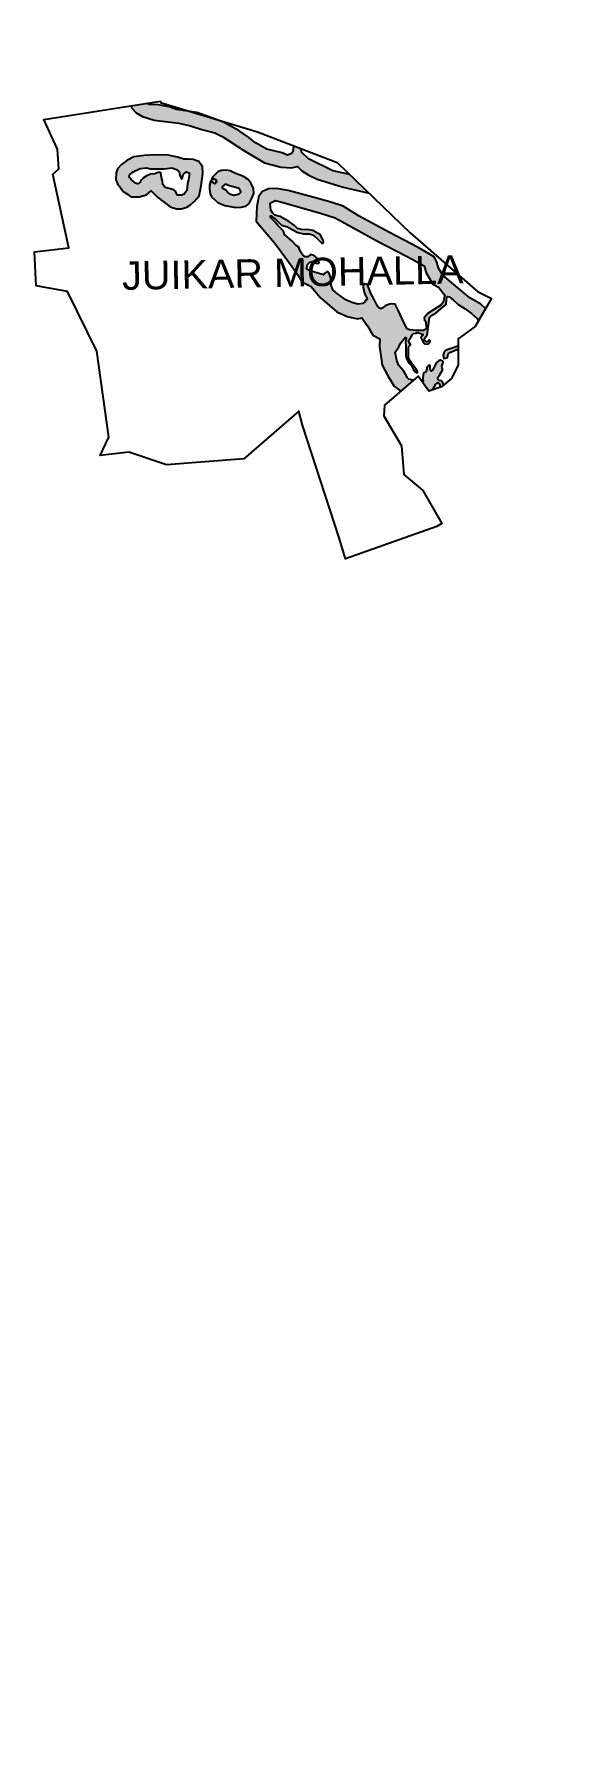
# Model space of a CAD drawing. Header units: metres. Extents: x 297826 to 299895, y 1967555 to 1974157.
import ezdxf

# ---------------------------------------------------------------- set-up
doc = ezdxf.new("R2010")
doc.units = ezdxf.units.M
doc.header["$MEASUREMENT"] = 0
doc.layers.add('MANGROOVE BUFFER ZONE', color=120, linetype='Continuous')
doc.layers.add('VILLAGE NAME', color=250, linetype='Continuous')
doc.styles.get("Standard").update_dxf_attribs({"font": 'simplex.shx'})

msp = doc.modelspace()

# ---------------------------------------------------------------- hatches: boundary and pattern name
at = {"layer": 'MANGROOVE BUFFER ZONE'}
h = msp.add_hatch(dxfattribs=at)
h.set_pattern_fill('GRASS', color=256, scale=18)
h.paths.add_polyline_path([(298842.7, 1973860.2), (298831.7, 1973848.7), (298825.6, 1973841.8), (298832.2, 1973814.3), (298827.3, 1973786.5), (298818.6, 1973731.8), (298816.3, 1973706.4), (298810.3, 1973700.2), (298805.3, 1973697.6), (298795.4, 1973694.4), (298774.2, 1973703.2), (298716.7, 1973717.3), (298672.7, 1973741.4), (298647.6, 1973761.5), (298610.4, 1973787.5), (298550.6, 1973820), (298448.3, 1973857.3), (298370, 1973869.3), (298342, 1973879.2), (298300.4, 1973886.7), (298265.5, 1973888.7), (298250.5, 1973895.4), (298246, 1973903.2), (298251, 1973910.9), (298259.8, 1973914.7), (298266, 1973923.7), (298268.5, 1973931.9), (298268.3, 1974010.2), (298268.9, 1974015.8), (298284.6, 1974023.8), (298300.3, 1974028), (298355.2, 1974028.8), (298382.8, 1974019.3), (298423, 1974004.7), (298460, 1973999.8), (298521.8, 1973992.1), (298606.2, 1973974.8), (298641.9, 1973966.8), (298691.3, 1973947.4), (298732.9, 1973922.3), (298755.5, 1973897.3), (298774, 1973876.9), (298794.2, 1973876.3), (298799.9, 1973887.6), (298800.9, 1973898.2), (298792.3, 1973909), (298793.1, 1973914.8), (298799.1, 1973920), (298826.6, 1973895.9), (298836.5, 1973884.7), (298840.2, 1973869.4)], flags=16)
h.paths.add_polyline_path([(298455, 1973668.9), (298433.4, 1973677.3), (298415.8, 1973677.8), (298397.9, 1973678), (298373.7, 1973686.4), (298337.7, 1973693.3), (298292.5, 1973695.1), (298245.4, 1973692.7), (298207, 1973686.9), (298179.2, 1973673.9), (298158.9, 1973657.6), (298144.1, 1973641.9), (298138.8, 1973625.9), (298137.9, 1973599.5), (298143.3, 1973584.4), (298154.3, 1973571.1), (298165.5, 1973554.9), (298181.7, 1973544.1), (298195.3, 1973534.5), (298226.6, 1973533.8), (298254.4, 1973541.1), (298273.4, 1973557.1), (298296.9, 1973532.6), (298345.4, 1973495.9), (298369.7, 1973488.3), (298389.5, 1973488.5), (298409.3, 1973494.2), (298423.6, 1973502.8), (298438.4, 1973516.8), (298456.6, 1973537.3), (298464.8, 1973575.8), (298471.1, 1973623.2), (298469.2, 1973649.2)])
h.paths.add_polyline_path([(298408.3, 1973629.9), (298419.2, 1973624.8), (298416.2, 1973599.3), (298411.9, 1973585.3), (298409.8, 1973558.2), (298405.5, 1973552.8), (298399, 1973544.6), (298393.1, 1973542.2), (298387.9, 1973540.2), (298377.4, 1973540.2), (298373.6, 1973540.2), (298368.6, 1973549.2), (298365.7, 1973555.6), (298359.5, 1973560.8), (298351.3, 1973563.6), (298342.4, 1973566.5), (298326.3, 1973570.3), (298317.7, 1973581.2), (298316.1, 1973593.7), (298312.4, 1973608.4), (298309.3, 1973626.5), (298302.5, 1973628.4), (298286.8, 1973622.7), (298270.4, 1973620.7), (298253.8, 1973612.8), (298243.3, 1973607.1), (298233.6, 1973596.3), (298228.9, 1973588.8), (298226.1, 1973584.8), (298220.8, 1973584), (298212.3, 1973586.6), (298206.2, 1973591.2), (298197.5, 1973598.9), (298188.4, 1973609.3), (298188.4, 1973612.7), (298189.8, 1973618.6), (298204.4, 1973629.3), (298230.8, 1973642.1), (298254.5, 1973645.1), (298269.8, 1973641.5), (298322.8, 1973641.5), (298352.3, 1973645.1), (298370.1, 1973638.2), (298380.1, 1973630.3), (298383.3, 1973617.1), (298388.2, 1973603.7), (298390, 1973601.5), (298392.8, 1973608.4), (298395.9, 1973619.2)], flags=16)
h.paths.add_polyline_path([(298594, 1973625.2), (298576, 1973633.2), (298559.1, 1973636), (298542.7, 1973635), (298528, 1973630.2), (298509.5, 1973611.3), (298504.3, 1973601.3), (298511.5, 1973601.4), (298514.5, 1973602), (298519.5, 1973600.2), (298522.4, 1973596.4), (298522.6, 1973593.2), (298521.8, 1973589.4), (298519.8, 1973586), (298517.2, 1973584.1), (298501.4, 1973595.7), (298499.9, 1973592.9), (298496.5, 1973578.6), (298496.7, 1973562.9), (298498.6, 1973545.9), (298503.8, 1973534.5), (298528.8, 1973512.1), (298555.6, 1973500.9), (298596, 1973493.3), (298617.6, 1973493.8), (298635.9, 1973498.6), (298649, 1973507.9), (298660.3, 1973531.2), (298665.8, 1973547.1), (298664.8, 1973566.4), (298656.4, 1973585.5), (298644.4, 1973600.4), (298626.9, 1973612.1)], flags=17)
h.paths.add_polyline_path([(298557.6, 1973582.9), (298561.6, 1973582.9), (298566, 1973579.5), (298573.6, 1973577.7), (298582.4, 1973574.6), (298591.8, 1973572), (298605.7, 1973568), (298608.5, 1973567), (298610.3, 1973563.8), (298612.5, 1973560.4), (298614.2, 1973556.7), (298615, 1973553.4), (298615.4, 1973550.4), (298609.2, 1973544.4), (298602.4, 1973541.2), (298594, 1973540.8), (298590.3, 1973539.5), (298584.6, 1973540.9), (298578.3, 1973543.2), (298570.4, 1973548.1), (298567, 1973551), (298557.3, 1973560.4), (298553.4, 1973562.2), (298548.2, 1973564.2), (298544.9, 1973568.3), (298545.6, 1973570.6), (298547.4, 1973575.7), (298551.8, 1973577.8)], flags=16)
h.paths.add_polyline_path([(298729.1, 1973508.2), (298734, 1973512.4), (298747.4, 1973519.8), (298773.5, 1973513.6), (298921.1, 1973471.9), (298977.3, 1973453.2), (299140.4, 1973363.4), (299248.7, 1973307.3), (299272.7, 1973294.6), (299299.5, 1973280.1), (299318.9, 1973268.7), (299326.3, 1973242.1), (299352.2, 1973198.7), (299373.7, 1973187.2), (299397.7, 1973156.2), (299391.8, 1973129.1), (299383.4, 1973118.2), (299334.2, 1973088.2), (299319.5, 1973069.3), (299320.4, 1973059.8), (299323.5, 1973056.8), (299327.3, 1973030.2), (299325.7, 1973026.1), (299316.7, 1973021.6), (299288, 1973020.9), (299263.1, 1973024.1), (299253.6, 1973027), (299242.2, 1973049.7), (299219.1, 1973099.4), (299207.6, 1973121.6), (299193.8, 1973124.1), (299186.3, 1973121.9), (299170.1, 1973116.1), (299160, 1973108.5), (299152.4, 1973103.9), (299145.7, 1973108.6), (299140.3, 1973115.1), (299127, 1973139.7), (299114.7, 1973163.4), (299102.4, 1973197.7), (299091.2, 1973200.1), (299084.7, 1973196.4), (299085.4, 1973187.6), (299089.1, 1973167.8), (299094.3, 1973155.5), (299099.2, 1973149.4), (299100.3, 1973144.3), (299100.3, 1973140.1), (299095, 1973138.7), (299092.4, 1973131.9), (299084.4, 1973125.1), (299064.5, 1973122.8), (299042.4, 1973128.6), (299019, 1973138.2), (298986.5, 1973161.7), (298969, 1973177.8), (298962.5, 1973195.5), (298961, 1973221.7), (298956.6, 1973237.8), (298949.9, 1973246.8), (298946.5, 1973246), (298937.8, 1973241.6), (298933.1, 1973235.2), (298916.8, 1973240.2), (298880.7, 1973249.9), (298868.3, 1973259.3), (298872.3, 1973275), (298881.2, 1973283), (298891.3, 1973285.9), (298900.1, 1973282.3), (298909.2, 1973277.9), (298915.4, 1973279), (298916.1, 1973281.9), (298915.1, 1973286.4), (298908.2, 1973298.5), (298898.9, 1973307.6), (298887.8, 1973312), (298882.6, 1973311.1), (298873.7, 1973304.4), (298863.3, 1973303.9), (298854, 1973309.7), (298843.8, 1973325.8), (298838.5, 1973340.9), (298828, 1973347), (298812.6, 1973363.3), (298783.9, 1973389.5), (298779.6, 1973402.6), (298758, 1973424.2), (298748, 1973436.8), (298736.8, 1973448), (298730, 1973455.3), (298730.5, 1973460.5), (298731.8, 1973460.7), (298735.8, 1973458.8), (298740.9, 1973454.1), (298754.1, 1973442.6), (298772.7, 1973425.5), (298795.7, 1973418.3), (298812.8, 1973408.4), (298834.8, 1973397.6), (298857, 1973391.4), (298877.7, 1973391.7), (298894.3, 1973386.7), (298910.9, 1973371.2), (298926.2, 1973356.8), (298931.5, 1973355.6), (298933.8, 1973360.8), (298932.4, 1973366.4), (298926.2, 1973378.2), (298920.4, 1973389.2), (298910.1, 1973394.1), (298906.6, 1973396.7), (298892, 1973404.3), (298876.7, 1973407.9), (298849.1, 1973408.2), (298833.6, 1973413), (298821.7, 1973423.7), (298808.3, 1973434), (298800.1, 1973439.1), (298767.5, 1973458.5), (298760.3, 1973460.3), (298746.1, 1973464), (298738.2, 1973473.1), (298731, 1973482.9)], flags=16)
h.paths.add_polyline_path([(299246.4, 1972994.9), (299248.9, 1972994.5), (299249.8, 1972990.5), (299247, 1972976.9), (299249.1, 1972962.9), (299248.9, 1972926.8), (299250.5, 1972917.1), (299254.7, 1972905.6), (299261.4, 1972896.2), (299269.1, 1972887.6), (299276.5, 1972873.3), (299282.7, 1972863.9), (299289.4, 1972860.1), (299291.7, 1972859.2), (299293.5, 1972860.2), (299293.4, 1972864.2), (299286.8, 1972874.3), (299272.2, 1972894.8), (299267.1, 1972902.8), (299261.9, 1972910.9), (299258.8, 1972917.5), (299258.5, 1972951.8), (299260.5, 1972959.5), (299266.5, 1972965.7), (299262.5, 1972972.4), (299259.2, 1972982.2), (299266.8, 1972990.7), (299273.4, 1973004.4), (299278.4, 1973009.7), (299287.1, 1973010.8), (299292.1, 1973013.3), (299302.4, 1973011.3), (299308.5, 1973008.6), (299313.4, 1973007.1), (299314, 1973003.2), (299309.1, 1972999.3), (299305.7, 1972994.1), (299308.3, 1972989.2), (299314.1, 1972979), (299321.4, 1972970.4), (299330.6, 1972968.8), (299335.5, 1972970.3), (299338.7, 1972973), (299341.2, 1972975.5), (299342.5, 1972979.8), (299340.9, 1972983.3), (299338.2, 1972985), (299335.9, 1972983.1), (299334, 1972980.9), (299330.3, 1972978), (299327, 1972977.7), (299322.7, 1972981.2), (299319.5, 1972985.5), (299324.5, 1972995.1), (299329.8, 1973004.5), (299331.5, 1973014), (299336.4, 1973051.9), (299339.3, 1973071.5), (299344.2, 1973077.8), (299364.6, 1973089.1), (299399.5, 1973118.1), (299403.5, 1973123.1), (299405.4, 1973149.2), (299408.7, 1973152.1), (299415.2, 1973149.9), (299429.8, 1973138.9), (299449.8, 1973121.1), (299475.9, 1973104.8), (299500.8, 1973086.4), (299523.1, 1973065.9), (299534.2, 1973050.5), (299535.3, 1973039), (299535, 1973026.9), (299527.4, 1973009.7), (299520.3, 1972997), (299510, 1972987.2), (299493.1, 1972979.7), (299473.3, 1972974.9), (299454.3, 1972965.3), (299437.1, 1972957.8), (299422.1, 1972952), (299410.6, 1972948.6), (299400.3, 1972944.2), (299394.6, 1972935.6), (299392.1, 1972926.3), (299393.9, 1972914.3), (299399.8, 1972914.7), (299408.2, 1972917), (299411.3, 1972931.5), (299417.7, 1972936.9), (299443.5, 1972948.2), (299476.4, 1972960.2), (299483.7, 1972965.5), (299487.3, 1972967.4), (299491.2, 1972965), (299491.2, 1972961.1), (299481.4, 1972942.7), (299474.1, 1972925.4), (299472.5, 1972908.9), (299461.5, 1972877.7), (299452.9, 1972848.5), (299445.8, 1972838.3), (299440.7, 1972830.4), (299417.3, 1972810.1), (299405.1, 1972804.2), (299402.6, 1972806.5), (299400.1, 1972809.7), (299392.8, 1972813.9), (299389, 1972824.9), (299384.9, 1972828.1), (299376.8, 1972828.8), (299371.2, 1972834.7), (299371.3, 1972836.5), (299371.7, 1972840.7), (299378.9, 1972852.9), (299389.7, 1972869.5), (299389.2, 1972874.3), (299388.4, 1972877.3), (299387.2, 1972887.2), (299390.8, 1972893.9), (299391.2, 1972900.3), (299389.5, 1972904.1), (299381.7, 1972907.3), (299373.8, 1972905), (299364.9, 1972897.6), (299351.7, 1972870.5), (299345.3, 1972865.6), (299343, 1972868.1), (299342.4, 1972880.5), (299342.1, 1972887.1), (299336.3, 1972888.5), (299330.4, 1972881.3), (299326, 1972863.1), (299316.9, 1972857.8), (299314.8, 1972851.9), (299313.4, 1972835.6), (299315.4, 1972825.9), (299312.6, 1972822.8), (299300.4, 1972824.8), (299276.1, 1972831), (299260.1, 1972834.9), (299255.3, 1972839.1), (299246.8, 1972853.7), (299239.8, 1972866), (299222.1, 1972886.8), (299213.7, 1972906.5), (299207.6, 1972937.7), (299221.5, 1972958.1), (299229.3, 1972973.3)], flags=16)
h.paths.add_polyline_path([(299364, 1972815.8), (299367.6, 1972818.4), (299370.6, 1972821.5), (299377.4, 1972817.3), (299380.3, 1972804.1), (299386.1, 1972783.1), (299400.9, 1972782.1), (299411.7, 1972783.1), (299427.8, 1972796.4), (299441.8, 1972809.9), (299446.9, 1972817.9), (299452.8, 1972832.1), (299458.3, 1972842.5), (299463.3, 1972846.4), (299470.1, 1972855), (299474.2, 1972861.8), (299477, 1972871.8), (299475.3, 1972879.6), (299479.5, 1972889.9), (299484.8, 1972901.5), (299490.3, 1972909.1), (299496.7, 1972915), (299501.9, 1972902.4), (299501.6, 1972885.7), (299497.7, 1972882), (299482, 1972862.6), (299484.2, 1972845.5), (299495.4, 1972829.2), (299491.9, 1972813.4), (299482.9, 1972809.5), (299471.2, 1972801.1), (299455.2, 1972800.9), (299447.5, 1972785.8), (299425.2, 1972770.9), (299418.6, 1972764.9), (299419.1, 1972734.7), (299414.5, 1972720.1), (299405.5, 1972707.3), (299397.7, 1972703.5), (299388.8, 1972706.6), (299361.5, 1972719), (299354.8, 1972728.5), (299353.2, 1972746.6), (299358, 1972751.1), (299361.4, 1972759.4), (299358, 1972763.3), (299353.2, 1972762.6), (299348, 1972775.3), (299353.5, 1972796.8)], flags=16)
h.paths.add_polyline_path([(299108.6, 1973547.5), (298985.9, 1973665.8), (298818.4, 1973729.9), (298818.6, 1973731.8), (298827.3, 1973786.5), (298832.2, 1973814.3), (298825.6, 1973841.8), (298831.7, 1973848.7), (298842.7, 1973860.2), (298840.2, 1973869.4), (298836.5, 1973884.7), (298826.6, 1973895.9), (298799.1, 1973920), (298793.1, 1973914.8), (298792.3, 1973909), (298800.9, 1973898.2), (298799.9, 1973887.6), (298794.2, 1973876.3), (298774, 1973876.9), (298755.5, 1973897.3), (298732.9, 1973922.3), (298691.3, 1973947.4), (298641.9, 1973966.8), (298606.2, 1973974.8), (298521.8, 1973992.1), (298460, 1973999.8), (298423, 1974004.7), (298382.8, 1974019.3), (298355.2, 1974028.8), (298300.3, 1974028), (298284.6, 1974023.8), (298268.9, 1974015.8), (298268.3, 1974010.2), (298268.5, 1973931.9), (298266, 1973923.7), (298259.8, 1973914.7), (298251, 1973910.9), (298246, 1973903.2), (298250.5, 1973895.4), (298257.2, 1973892.4), (298195.7, 1973882.7), (298197.3, 1973875.6), (298215, 1973855.7), (298239.9, 1973842.2), (298284.2, 1973828.1), (298379.1, 1973816.3), (298423.8, 1973806.5), (298467.4, 1973792.8), (298517.4, 1973779), (298547.3, 1973764.7), (298628.2, 1973711.5), (298706.6, 1973664.7), (298771.2, 1973647.9), (298810.8, 1973644.8), (298834.1, 1973650.8), (298850.7, 1973634.3), (298877.4, 1973617.2), (298909.4, 1973601.6), (299008.6, 1973571.1)])
h.paths.add_polyline_path([(298985.9, 1973665.8), (298847.5, 1973718.8), (298848.6, 1973705.7), (298875.4, 1973680.2), (298969.2, 1973633.6), (299034.5, 1973619)])
h.paths.add_polyline_path([(298192.4, 1974148.8), (298191.7, 1974148.6), (298192.4, 1974148.2)])
h.paths.add_polyline_path([(298134.7, 1974155.2), (298135.4, 1974157), (298134.5, 1974155.6)])
h.paths.add_polyline_path([(299229, 1972789.1), (299277.4, 1972830.7), (299300.4, 1972824.8), (299312.4, 1972822.9), (299337.1, 1972788.4), (299352.8, 1972794), (299348, 1972775.3), (299353.2, 1972762.6), (299358, 1972763.3), (299361.4, 1972759.4), (299358, 1972751.1), (299353.2, 1972746.6), (299354.8, 1972728.5), (299361.5, 1972719), (299388.8, 1972706.6), (299397.7, 1972703.5), (299405.5, 1972707.3), (299414.5, 1972720.1), (299419.1, 1972734.7), (299418.6, 1972764.9), (299425.2, 1972770.9), (299447.5, 1972785.8), (299455.2, 1972800.9), (299471.2, 1972801.1), (299482.9, 1972809.5), (299491.9, 1972813.4), (299495.4, 1972829.2), (299484.2, 1972845.5), (299482, 1972862.6), (299497.7, 1972882), (299501.6, 1972885.7), (299501.9, 1972902.4), (299496.7, 1972915), (299490.3, 1972909.1), (299484.8, 1972901.5), (299479.5, 1972889.9), (299475.3, 1972879.6), (299477, 1972871.8), (299474.2, 1972861.8), (299470.1, 1972855), (299463.3, 1972846.4), (299458.3, 1972842.5), (299452.8, 1972832.1), (299446.9, 1972817.9), (299441.8, 1972809.9), (299427.8, 1972796.4), (299411.7, 1972783.1), (299400.9, 1972782.1), (299386.1, 1972783.1), (299380.4, 1972803.8), (299384.9, 1972805.5), (299394.3, 1972813.1), (299400.1, 1972809.7), (299402.6, 1972806.5), (299405.1, 1972804.2), (299417.3, 1972810.1), (299440.7, 1972830.4), (299445.8, 1972838.3), (299452.9, 1972848.5), (299461.5, 1972877.7), (299472.5, 1972908.9), (299474.1, 1972925.4), (299481.4, 1972942.7), (299491.2, 1972961.1), (299491.2, 1972965), (299487.3, 1972967.4), (299483.7, 1972965.5), (299476.4, 1972960.2), (299449.1, 1972950.2), (299449, 1972963), (299454.3, 1972965.3), (299473.3, 1972974.9), (299493.1, 1972979.7), (299510, 1972987.2), (299520.3, 1972997), (299527.4, 1973009.7), (299535, 1973026.9), (299535.3, 1973039), (299534.2, 1973050.5), (299527.4, 1973059.9), (299553.8, 1973105.1), (299536.4, 1973122.3), (299493.7, 1973146.2), (299432.6, 1973197.1), (299391.1, 1973233.7), (299373.4, 1973260.3), (299367, 1973283.1), (299359, 1973302), (299341.9, 1973313.1), (299296.2, 1973340.1), (299186.4, 1973396.9), (299070.1, 1973460.3), (299008.1, 1973497.9), (298957.1, 1973514.7), (298878.2, 1973536.2), (298797.8, 1973558.3), (298753.3, 1973566), (298722.1, 1973564.3), (298699.3, 1973553.8), (298685.7, 1973536.5), (298678.1, 1973497.5), (298675.5, 1973440.2), (298687.1, 1973426.3), (298745.5, 1973356.9), (298801, 1973283.9), (298834.6, 1973235.3), (298850.7, 1973207.9), (298886.4, 1973190.5), (298920.1, 1973147.9), (298983.8, 1973093), (299023.7, 1973074.4), (299063.8, 1973066), (299080, 1973069.8), (299101.7, 1973039.4), (299122.1, 1973003.8), (299149, 1972989.4), (299148.2, 1972959.6), (299158.3, 1972888), (299180, 1972847.6), (299204.5, 1972807.7)])
h.paths.add_polyline_path([(299895.1, 1967554.6), (299895, 1967554.7), (299895.1, 1967554.5)])

# ---------------------------------------------------------------- linework, layer by layer
at = {"color": 3, "flags": 128}
for points in [[(298308.2, 1973896.4), (298680.5, 1973782.7), (298985.9, 1973665.8), (299265.6, 1973396.3), (299523.1, 1973170.2), (299576.6, 1973144.4), (299513.8, 1973036.5), (299448.7, 1972989.5), (299449.7, 1972889.8), (299424.1, 1972837.3), (299384.9, 1972805.5), (299337.1, 1972788.4), (299295.5, 1972846.4), (299166.5, 1972735.3), (299164.3, 1972693.6), (299232.5, 1972578.2), (299240.6, 1972468.5), (299314.2, 1972407.2), (299386.2, 1972280.8), (299367.8, 1972269.3), (299017.2, 1972145.4), (298992.2, 1972229.3), (298852.1, 1972658), (298838.6, 1972711.3), (298627.5, 1972528.3), (298331, 1972506.4), (298187.3, 1972554.8), (298077.7, 1972541.6), (298110.1, 1972612.6), (298064.5, 1972942.1), (297951.9, 1973170.3), (297832.2, 1973192.5), (297825.6, 1973323), (297957.4, 1973338), (297896, 1973620.6), (297918.8, 1973641), (297913.4, 1973717.1), (297861.6, 1973830.4), (298308.6, 1973900.4)], [(298308.6, 1973900.4), (298308.2, 1973896.4)]]:
    msp.add_lwpolyline(points, dxfattribs=at)
at = {"layer": 'MANGROOVE BUFFER ZONE', "flags": 128}
for points in [[(298195.7, 1973882.7), (298197.3, 1973875.6), (298215, 1973855.7), (298239.9, 1973842.2), (298284.2, 1973828.1), (298379.1, 1973816.3), (298423.8, 1973806.5), (298467.4, 1973792.8), (298517.4, 1973779), (298547.3, 1973764.7), (298628.2, 1973711.5), (298706.6, 1973664.7), (298771.2, 1973647.9), (298810.8, 1973644.8), (298834.1, 1973650.8), (298850.7, 1973634.3), (298877.4, 1973617.2), (298909.4, 1973601.6), (299008.6, 1973571.1), (299108.6, 1973547.5)], [(298818.4, 1973729.9), (298816.3, 1973706.4), (298810.3, 1973700.2), (298805.3, 1973697.6), (298795.4, 1973694.4), (298774.2, 1973703.2), (298716.7, 1973717.3), (298672.7, 1973741.4), (298647.6, 1973761.5), (298610.4, 1973787.5), (298550.6, 1973820), (298448.3, 1973857.3), (298370, 1973869.3), (298342, 1973879.2), (298300.4, 1973886.7), (298265.5, 1973888.7), (298257.2, 1973892.4)], [(299034.5, 1973619), (298969.2, 1973633.6), (298875.4, 1973680.2), (298848.6, 1973705.7), (298847.5, 1973718.8)], [(298501.3, 1973595.8), (298517.2, 1973584.1), (298519.8, 1973586), (298521.8, 1973589.4), (298522.6, 1973593.2), (298522.4, 1973596.4), (298519.5, 1973600.2), (298514.5, 1973602), (298511.5, 1973601.4), (298502.9, 1973601.2)], [(299553.8, 1973105.1), (299536.4, 1973122.3), (299493.7, 1973146.2), (299432.6, 1973197.1), (299391.1, 1973233.7), (299373.4, 1973260.3), (299367, 1973283.1), (299359, 1973302), (299341.9, 1973313.1), (299296.2, 1973340.1), (299186.4, 1973396.9), (299070.1, 1973460.3), (299008.1, 1973497.9), (298957.1, 1973514.7), (298878.2, 1973536.2), (298797.8, 1973558.3), (298753.3, 1973566), (298722.1, 1973564.3), (298699.3, 1973553.8), (298685.7, 1973536.5), (298678.1, 1973497.5), (298675.5, 1973440.2), (298687.1, 1973426.3), (298745.5, 1973356.9), (298801, 1973283.9), (298834.6, 1973235.3), (298850.7, 1973207.9), (298886.4, 1973190.5), (298920.1, 1973147.9), (298983.8, 1973093), (299023.7, 1973074.4), (299063.8, 1973066), (299080, 1973069.8), (299101.7, 1973039.4), (299122.1, 1973003.8), (299149, 1972989.4), (299148.2, 1972959.6), (299158.3, 1972888), (299180, 1972847.6), (299204.5, 1972807.7), (299229, 1972789.1)], [(299277.4, 1972830.7), (299276.1, 1972831), (299260.1, 1972834.9), (299255.3, 1972839.1), (299246.8, 1972853.7), (299239.8, 1972866), (299222.1, 1972886.8), (299213.7, 1972906.5), (299207.6, 1972937.7), (299221.5, 1972958.1), (299229.3, 1972973.3), (299246.4, 1972994.9), (299248.9, 1972994.5), (299249.8, 1972990.5), (299247, 1972976.9), (299249.1, 1972962.9), (299248.9, 1972926.8), (299250.5, 1972917.1), (299254.7, 1972905.6), (299261.4, 1972896.2), (299269.1, 1972887.6), (299276.5, 1972873.3), (299282.7, 1972863.9), (299289.4, 1972860.1), (299291.7, 1972859.2), (299293.5, 1972860.2), (299293.4, 1972864.2), (299286.8, 1972874.3), (299272.2, 1972894.8), (299267.1, 1972902.8), (299261.9, 1972910.9), (299258.8, 1972917.5), (299258.5, 1972951.8), (299260.5, 1972959.5), (299266.5, 1972965.7), (299262.5, 1972972.4), (299259.2, 1972982.2), (299266.8, 1972990.7), (299273.4, 1973004.4), (299278.4, 1973009.7), (299287.1, 1973010.8), (299292.1, 1973013.3), (299302.4, 1973011.3), (299308.5, 1973008.6), (299313.4, 1973007.1), (299314, 1973003.2), (299309.1, 1972999.3), (299305.7, 1972994.1), (299308.3, 1972989.2), (299314.1, 1972979), (299321.4, 1972970.4), (299330.6, 1972968.8), (299335.5, 1972970.3), (299338.7, 1972973), (299341.2, 1972975.5), (299342.5, 1972979.8), (299340.9, 1972983.3), (299338.2, 1972985), (299335.9, 1972983.1), (299334, 1972980.9), (299330.3, 1972978), (299327, 1972977.7), (299322.7, 1972981.2), (299319.5, 1972985.5), (299324.5, 1972995.1), (299329.8, 1973004.5), (299331.5, 1973014), (299336.4, 1973051.9), (299339.3, 1973071.5), (299344.2, 1973077.8), (299364.6, 1973089.1), (299399.5, 1973118.1), (299403.5, 1973123.1), (299405.4, 1973149.2), (299408.7, 1973152.1), (299415.2, 1973149.9), (299429.8, 1973138.9), (299449.8, 1973121.1), (299475.9, 1973104.8), (299500.8, 1973086.4), (299523.1, 1973065.9), (299527.4, 1973059.9)], [(299449, 1972963), (299437.1, 1972957.8), (299422.1, 1972952), (299410.6, 1972948.6), (299400.3, 1972944.2), (299394.6, 1972935.6), (299392.1, 1972926.3), (299393.9, 1972914.3), (299399.8, 1972914.7), (299408.2, 1972917), (299411.3, 1972931.5), (299417.7, 1972936.9), (299443.5, 1972948.2), (299449.1, 1972950.2)], [(299394.3, 1972813.1), (299392.8, 1972813.9), (299389, 1972824.9), (299384.9, 1972828.1), (299376.8, 1972828.8), (299371.2, 1972834.7), (299371.3, 1972836.5), (299371.7, 1972840.7), (299378.9, 1972852.9), (299389.7, 1972869.5), (299389.2, 1972874.3), (299388.4, 1972877.3), (299387.2, 1972887.2), (299390.8, 1972893.9), (299391.2, 1972900.3), (299389.5, 1972904.1), (299381.7, 1972907.3), (299373.8, 1972905), (299364.9, 1972897.6), (299351.7, 1972870.5), (299345.3, 1972865.6), (299343, 1972868.1), (299342.4, 1972880.5), (299342.1, 1972887.1), (299336.3, 1972888.5), (299330.4, 1972881.3), (299326, 1972863.1), (299316.9, 1972857.8), (299314.8, 1972851.9), (299313.4, 1972835.6), (299315.4, 1972825.9), (299312.6, 1972822.8), (299312.4, 1972822.9)], [(299352.8, 1972794), (299353.5, 1972796.8), (299364, 1972815.8), (299367.6, 1972818.4), (299370.6, 1972821.5), (299377.4, 1972817.3), (299380.3, 1972804.1), (299380.4, 1972803.8)]]:
    msp.add_lwpolyline(points, dxfattribs=at)
for points in [[(298471.1, 1973623.2), (298469.2, 1973649.2), (298455, 1973668.9), (298433.4, 1973677.3), (298415.8, 1973677.8), (298397.9, 1973678), (298373.7, 1973686.4), (298337.7, 1973693.3), (298292.5, 1973695.1), (298245.4, 1973692.7), (298207, 1973686.9), (298179.2, 1973673.9), (298158.9, 1973657.6), (298144.1, 1973641.9), (298138.8, 1973625.9), (298137.9, 1973599.5), (298143.3, 1973584.4), (298154.3, 1973571.1), (298165.5, 1973554.9), (298181.7, 1973544.1), (298195.3, 1973534.5), (298226.6, 1973533.8), (298254.4, 1973541.1), (298273.4, 1973557.1), (298296.9, 1973532.6), (298345.4, 1973495.9), (298369.7, 1973488.3), (298389.5, 1973488.5), (298409.3, 1973494.2), (298423.6, 1973502.8), (298438.4, 1973516.8), (298456.6, 1973537.3), (298464.8, 1973575.8)], [(298416.2, 1973599.3), (298411.9, 1973585.3), (298409.8, 1973558.2), (298405.5, 1973552.8), (298399, 1973544.6), (298393.1, 1973542.2), (298387.9, 1973540.2), (298377.4, 1973540.2), (298373.6, 1973540.2), (298368.6, 1973549.2), (298365.7, 1973555.6), (298359.5, 1973560.8), (298351.3, 1973563.6), (298342.4, 1973566.5), (298326.3, 1973570.3), (298317.7, 1973581.2), (298316.1, 1973593.7), (298312.4, 1973608.4), (298309.3, 1973626.5), (298302.5, 1973628.4), (298286.8, 1973622.7), (298270.4, 1973620.7), (298253.8, 1973612.8), (298243.3, 1973607.1), (298233.6, 1973596.3), (298228.9, 1973588.8), (298226.1, 1973584.8), (298220.8, 1973584), (298212.3, 1973586.6), (298206.2, 1973591.2), (298197.5, 1973598.9), (298188.4, 1973609.3), (298188.4, 1973612.7), (298189.8, 1973618.6), (298204.4, 1973629.3), (298230.8, 1973642.1), (298254.5, 1973645.1), (298269.8, 1973641.5), (298322.8, 1973641.5), (298352.3, 1973645.1), (298370.1, 1973638.2), (298380.1, 1973630.3), (298383.3, 1973617.1), (298388.2, 1973603.7), (298390, 1973601.5), (298392.8, 1973608.4), (298395.9, 1973619.2), (298408.3, 1973629.9), (298419.2, 1973624.8)], [(298664.8, 1973566.4), (298656.4, 1973585.5), (298644.4, 1973600.4), (298626.9, 1973612.1), (298594, 1973625.2), (298576, 1973633.2), (298559.1, 1973636), (298542.7, 1973635), (298528, 1973630.2), (298509.5, 1973611.3), (298504.3, 1973601.3), (298511.5, 1973601.4), (298514.5, 1973602), (298519.5, 1973600.2), (298522.4, 1973596.4), (298522.6, 1973593.2), (298521.8, 1973589.4), (298519.8, 1973586), (298517.2, 1973584.1), (298501.4, 1973595.7), (298499.9, 1973592.9), (298496.5, 1973578.6), (298496.7, 1973562.9), (298498.6, 1973545.9), (298503.8, 1973534.5), (298528.8, 1973512.1), (298555.6, 1973500.9), (298596, 1973493.3), (298617.6, 1973493.8), (298635.9, 1973498.6), (298649, 1973507.9), (298660.3, 1973531.2), (298665.8, 1973547.1)], [(298545.6, 1973570.6), (298547.4, 1973575.7), (298551.8, 1973577.8), (298557.6, 1973582.9), (298561.6, 1973582.9), (298566, 1973579.5), (298573.6, 1973577.7), (298582.4, 1973574.6), (298591.8, 1973572), (298605.7, 1973568), (298608.5, 1973567), (298610.3, 1973563.8), (298612.5, 1973560.4), (298614.2, 1973556.7), (298615, 1973553.4), (298615.4, 1973550.4), (298609.2, 1973544.4), (298602.4, 1973541.2), (298594, 1973540.8), (298590.3, 1973539.5), (298584.6, 1973540.9), (298578.3, 1973543.2), (298570.4, 1973548.1), (298567, 1973551), (298557.3, 1973560.4), (298553.4, 1973562.2), (298548.2, 1973564.2), (298544.9, 1973568.3)], [(298548.2, 1973564.2), (298544.9, 1973568.3), (298545.6, 1973570.6), (298547.4, 1973575.7), (298551.8, 1973577.8), (298557.6, 1973582.9), (298561.6, 1973582.9), (298566, 1973579.5), (298573.6, 1973577.7), (298582.4, 1973574.6), (298591.8, 1973572), (298605.7, 1973568), (298608.5, 1973567), (298610.3, 1973563.8), (298612.5, 1973560.4), (298614.2, 1973556.7), (298615, 1973553.4), (298615.4, 1973550.4), (298609.2, 1973544.4), (298602.4, 1973541.2), (298594, 1973540.8), (298590.3, 1973539.5), (298584.6, 1973540.9), (298578.3, 1973543.2), (298570.4, 1973548.1), (298567, 1973551), (298557.3, 1973560.4), (298553.4, 1973562.2)], [(299391.8, 1973129.1), (299383.4, 1973118.2), (299334.2, 1973088.2), (299319.5, 1973069.3), (299320.4, 1973059.8), (299323.5, 1973056.8), (299327.3, 1973030.2), (299325.7, 1973026.1), (299316.7, 1973021.6), (299288, 1973020.9), (299263.1, 1973024.1), (299253.6, 1973027), (299242.2, 1973049.7), (299219.1, 1973099.4), (299207.6, 1973121.6), (299193.8, 1973124.1), (299186.3, 1973121.9), (299170.1, 1973116.1), (299160, 1973108.5), (299152.4, 1973103.9), (299145.7, 1973108.6), (299140.3, 1973115.1), (299127, 1973139.7), (299114.7, 1973163.4), (299102.4, 1973197.7), (299091.2, 1973200.1), (299084.7, 1973196.4), (299085.4, 1973187.6), (299089.1, 1973167.8), (299094.3, 1973155.5), (299099.2, 1973149.4), (299100.3, 1973144.3), (299100.3, 1973140.1), (299095, 1973138.7), (299092.4, 1973131.9), (299084.4, 1973125.1), (299064.5, 1973122.8), (299042.4, 1973128.6), (299019, 1973138.2), (298986.5, 1973161.7), (298969, 1973177.8), (298962.5, 1973195.5), (298961, 1973221.7), (298956.6, 1973237.8), (298949.9, 1973246.8), (298946.5, 1973246), (298937.8, 1973241.6), (298933.1, 1973235.2), (298916.8, 1973240.2), (298880.7, 1973249.9), (298868.3, 1973259.3), (298872.3, 1973275), (298881.2, 1973283), (298891.3, 1973285.9), (298900.1, 1973282.3), (298909.2, 1973277.9), (298915.4, 1973279), (298916.1, 1973281.9), (298915.1, 1973286.4), (298908.2, 1973298.5), (298898.9, 1973307.6), (298887.8, 1973312), (298882.6, 1973311.1), (298873.7, 1973304.4), (298863.3, 1973303.9), (298854, 1973309.7), (298843.8, 1973325.8), (298838.5, 1973340.9), (298828, 1973347), (298812.6, 1973363.3), (298783.9, 1973389.5), (298779.6, 1973402.6), (298758, 1973424.2), (298748, 1973436.8), (298736.8, 1973448), (298730, 1973455.3), (298730.5, 1973460.5), (298731.8, 1973460.7), (298735.8, 1973458.8), (298740.9, 1973454.1), (298754.1, 1973442.6), (298772.7, 1973425.5), (298795.7, 1973418.3), (298812.8, 1973408.4), (298834.8, 1973397.6), (298857, 1973391.4), (298877.7, 1973391.7), (298894.3, 1973386.7), (298910.9, 1973371.2), (298926.2, 1973356.8), (298931.5, 1973355.6), (298933.8, 1973360.8), (298932.4, 1973366.4), (298926.2, 1973378.2), (298920.4, 1973389.2), (298910.1, 1973394.1), (298906.6, 1973396.7), (298892, 1973404.3), (298876.7, 1973407.9), (298849.1, 1973408.2), (298833.6, 1973413), (298821.7, 1973423.7), (298808.3, 1973434), (298800.1, 1973439.1), (298767.5, 1973458.5), (298760.3, 1973460.3), (298746.1, 1973464), (298738.2, 1973473.1), (298731, 1973482.9), (298729.1, 1973508.2), (298734, 1973512.4), (298747.4, 1973519.8), (298773.5, 1973513.6), (298921.1, 1973471.9), (298977.3, 1973453.2), (299140.4, 1973363.4), (299248.7, 1973307.3), (299272.7, 1973294.6), (299299.5, 1973280.1), (299318.9, 1973268.7), (299326.3, 1973242.1), (299352.2, 1973198.7), (299373.7, 1973187.2), (299397.7, 1973156.2)]]:
    msp.add_lwpolyline(points, close=True, dxfattribs=at)

# ---------------------------------------------------------------- texts
at = {"layer": 'VILLAGE NAME', "insert": (298160.1, 1973285.5), "char_height": 108.748, "attachment_point": 1, "rotation": 1.10283}
msp.add_mtext_dynamic_manual_height_columns('{\\fArial|b0|i0|c0|p34;JUIKAR MOHALLA}', width=1571.314, gutter_width=543.7, heights=[0], dxfattribs=at)

doc.saveas('drawing.dxf')
